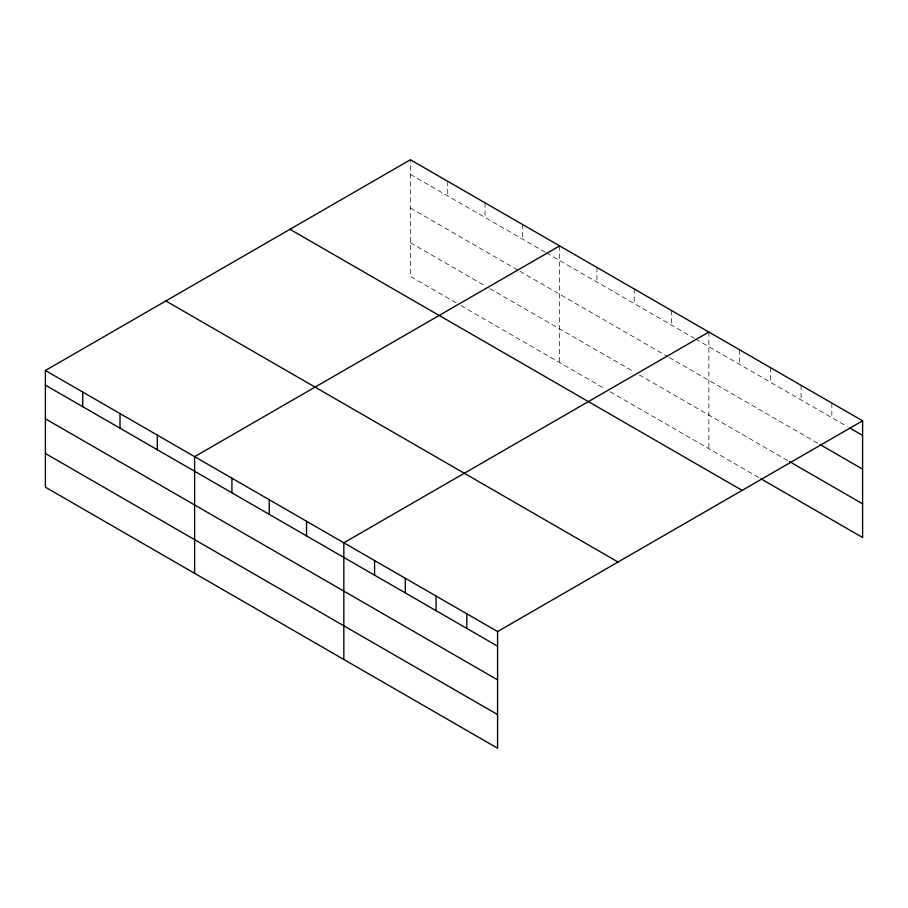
<?xml version="1.0" encoding="UTF-8"?>
<svg xmlns="http://www.w3.org/2000/svg" width="908" height="908" viewBox="0 0 908 908"><rect width="100%" height="100%" fill="white"/><g stroke="black" fill="none" stroke-linecap="round" stroke-linejoin="round"><path stroke-width="0.68" stroke-dasharray="4.54 3.41" d="M410.416 174.381L545.197 252.197M546.4 252.889L694.416 338.344M695.619 339.036L847.221 426.567M410.416 208.057L518.729 270.584M519.932 271.288L667.947 356.742M669.151 357.434L818.846 443.864M410.416 242.754L485.031 285.838M489.843 288.608L634.249 371.985M639.062 374.766L788.099 460.81M456.145 302.841L410.416 276.441L410.416 159.763M460.969 305.621L605.364 388.987M610.187 391.768L759.712 478.096M831.853 403.073L831.853 417.691M801.106 385.321L801.106 399.94M770.359 367.57L770.359 382.189M739.611 349.807L739.611 364.437M708.864 332.056L708.864 448.734M671.557 310.525L671.557 325.143M634.249 288.982L634.249 303.601M596.942 267.451L596.942 282.07M559.646 245.909L559.646 362.587M522.338 224.367L522.338 238.997M485.031 202.836L485.031 217.455M447.723 181.294L447.723 195.924"/><path stroke-width="1.36" d="M45.4 370.498L497.584 631.559L497.584 748.237L45.4 487.176L45.4 370.498L410.416 159.763L862.6 420.824L862.6 537.502L760.893 478.777M559.646 245.909L194.618 456.656L194.618 573.334M708.864 332.056L343.837 542.802L343.837 659.48M497.584 631.559L862.6 420.824M849.593 427.929L862.6 435.443M820.026 444.545L862.6 469.118M789.279 461.491L862.6 503.815M289.97 229.304L742.142 490.365M165.858 300.957L618.03 562.018M45.4 385.128L497.584 646.19M45.4 418.804L497.584 679.865M45.4 453.501L497.584 714.562M466.826 613.808L466.826 628.438M436.078 596.057L436.078 610.687M405.331 578.305L405.331 592.935M374.584 560.554L374.584 575.173M306.529 521.26L306.529 535.89M269.233 499.729L269.233 514.348M231.926 478.187L231.926 492.817M157.311 435.114L157.311 449.732M120.015 413.571L120.015 428.201M82.707 392.04L82.707 406.659"/></g></svg>
